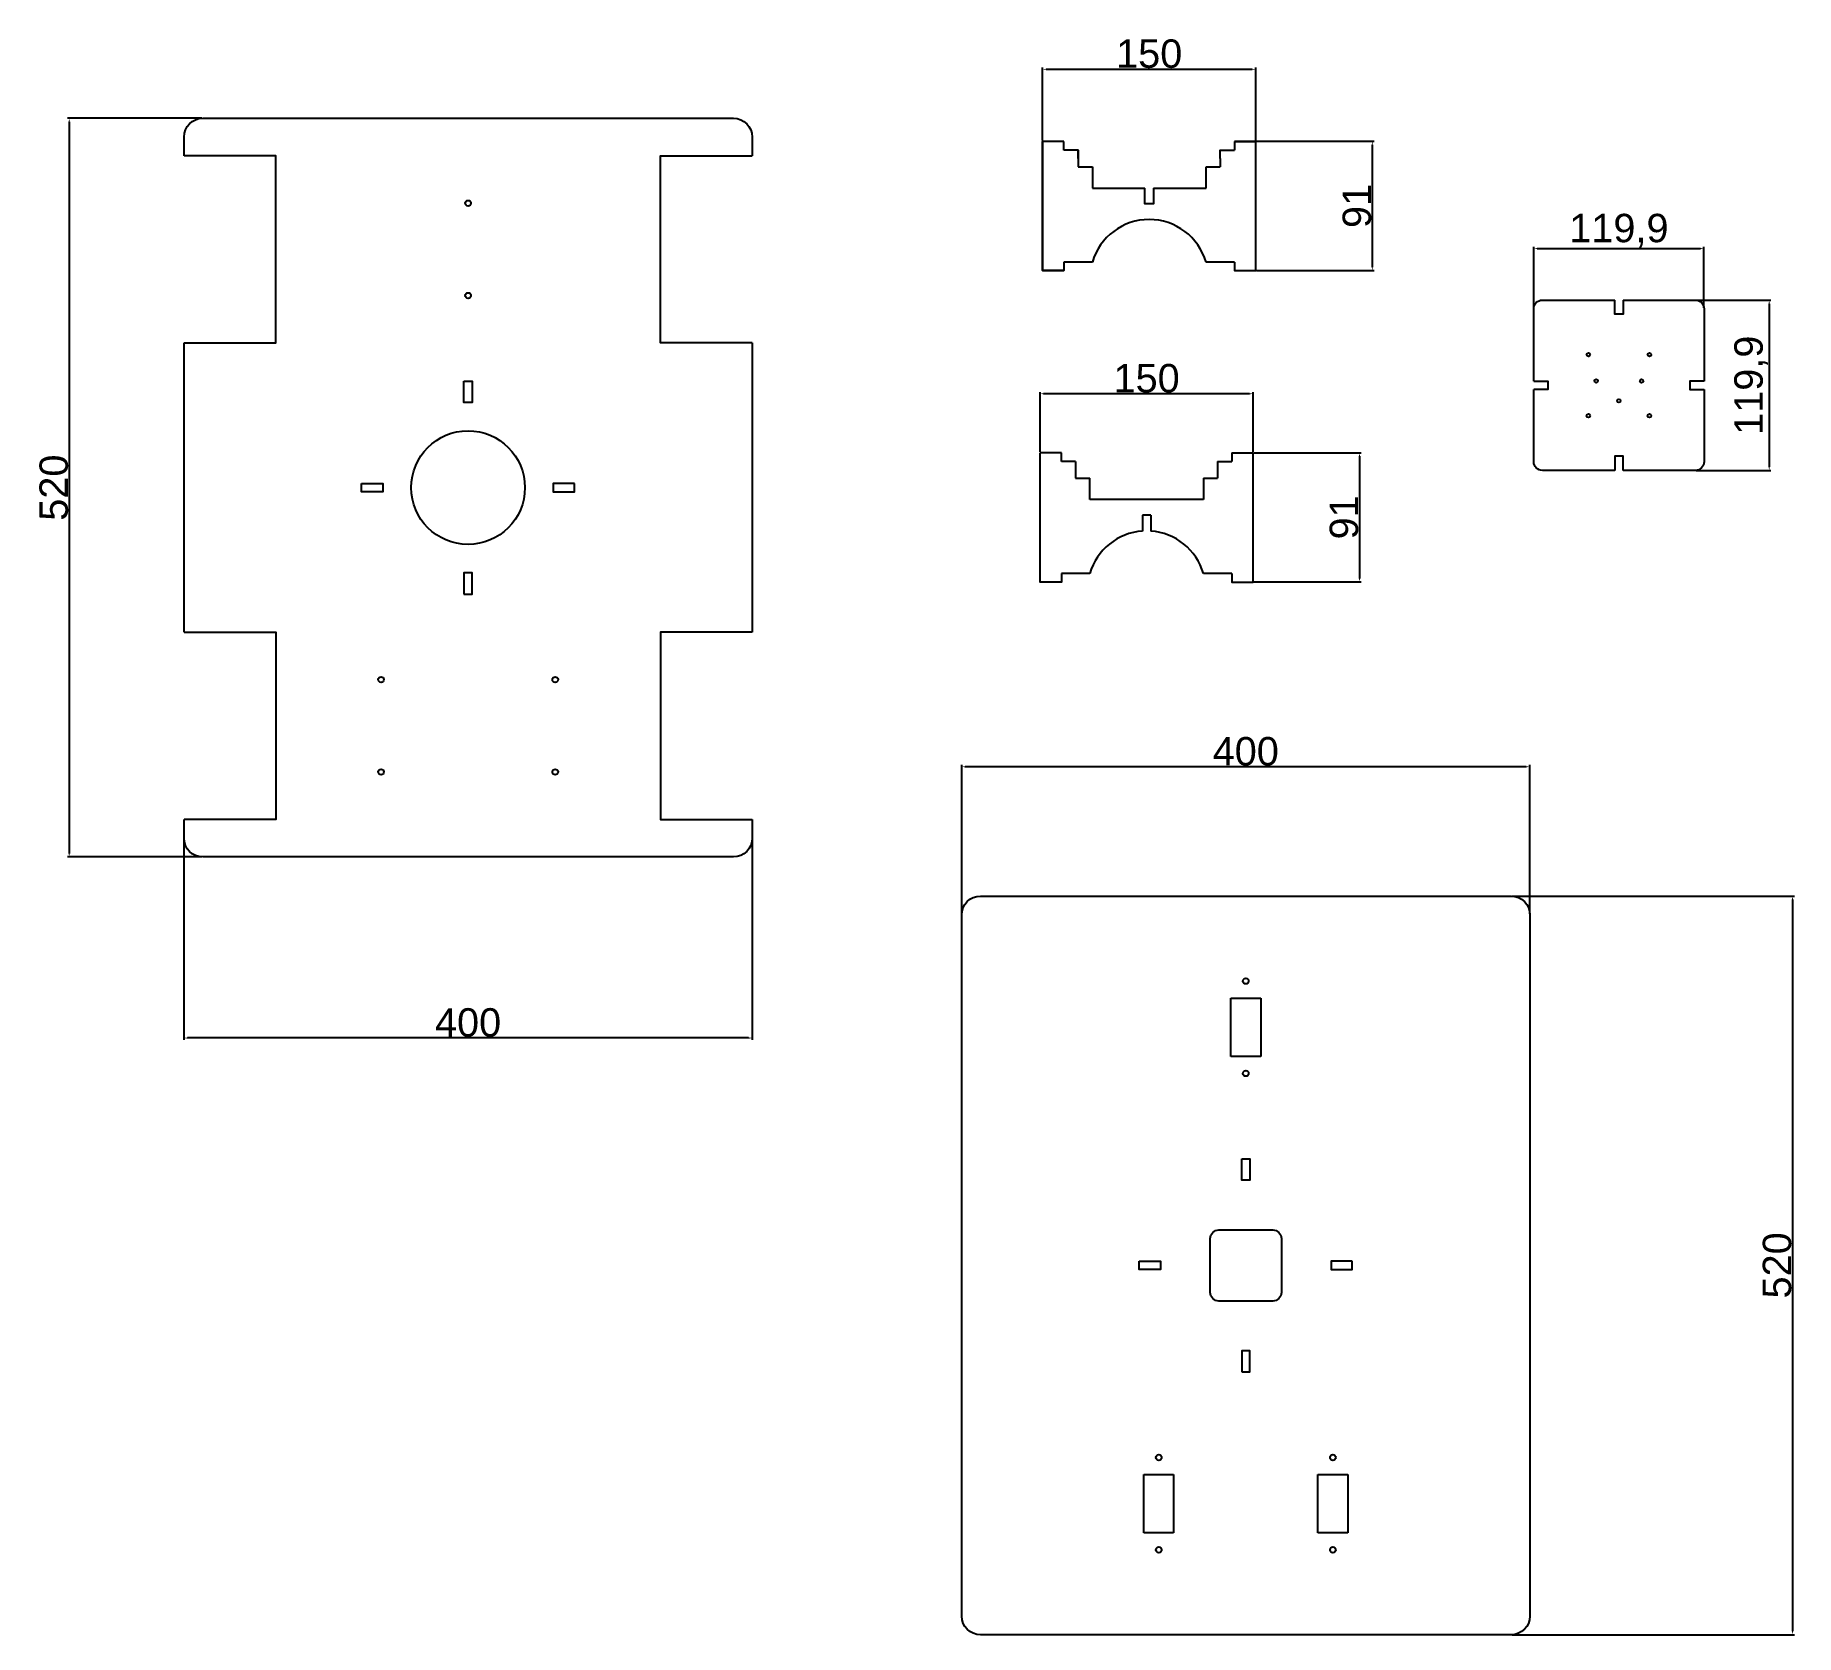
# Model space of a CAD drawing. Header units: millimetres. Extents: x 1142 to 2382, y 166 to 1292.
import ezdxf

# ---------------------------------------------------------------- set-up
doc = ezdxf.new("R2010")
doc.units = ezdxf.units.MM
doc.styles.get("Standard").update_dxf_attribs({"font": 'arial.ttf'})
doc.dimstyles.new('ISO-25', dxfattribs={"dimtxt": 20, "dimasz": 2.5, "dimexe": 1.25, "dimexo": 0.625, "dimtad": 1, "dimtxsty": 'Standard', "dimcen": 2.5, "dimadec": 0, "dimazin": 0, "dimtfac": 1, "dimtmove": 0, "dimatfit": 3, "dimfxl": 1, "dimarcsym": 0})

# ---------------------------------------------------------------- blocks, each defined once
blk = doc.blocks.new('*D4')
at = {"color": 0, "lineweight": -2, "transparency": 16777216}
for p, q in [((1259.8, 1234), (1165.2, 1234)), ((1166.4, 1231.5), (1166.4, 716.5)), ((1259.8, 714), (1165.2, 714))]:
    blk.add_line(p, q, dxfattribs=at)
at = {"color": 0, "transparency": 16777216}
for points in [[(1166, 1231.5), (1166.8, 1231.5), (1166.4, 1234)], [(1166, 716.5), (1166.8, 716.5), (1166.4, 714)]]:
    blk.add_solid(points, dxfattribs=at)
at = {"layer": 'Defpoints', "color": 0, "transparency": 16777216}
for p in [(1260.4, 1234), (1166.4, 714), (1260.4, 714)]:
    blk.add_point(p, dxfattribs=at)
at = {"color": 0, "transparency": 16777216, "insert": (1155.6, 974), "char_height": 20, "attachment_point": 5, "rotation": 90}
blk.add_mtext('520', dxfattribs=at)
blk = doc.blocks.new('*D5')
at = {"color": 0, "lineweight": -2, "transparency": 16777216}
for p, q in [((2182.1, 686.5), (2380.9, 686.5)), ((2379.6, 684), (2379.6, 169)), ((2182.1, 166.5), (2380.9, 166.5))]:
    blk.add_line(p, q, dxfattribs=at)
at = {"color": 0, "transparency": 16777216}
for points in [[(2379.2, 684), (2380, 684), (2379.6, 686.5)], [(2379.2, 169), (2380, 169), (2379.6, 166.5)]]:
    blk.add_solid(points, dxfattribs=at)
at = {"layer": 'Defpoints', "color": 0, "transparency": 16777216}
for p in [(2181.5, 686.5), (2181.5, 166.5), (2379.6, 166.5)]:
    blk.add_point(p, dxfattribs=at)
at = {"color": 0, "transparency": 16777216, "insert": (2368.8, 426.5), "char_height": 20, "attachment_point": 5, "rotation": 90}
blk.add_mtext('520', dxfattribs=at)
blk = doc.blocks.new('*D6')
at = {"color": 0, "lineweight": -2, "transparency": 16777216}
for p, q in [((1794.7, 673.9), (1794.7, 778.8)), ((2192.2, 777.5), (1797.2, 777.5)), ((2194.7, 673.9), (2194.7, 778.8))]:
    blk.add_line(p, q, dxfattribs=at)
at = {"color": 0, "transparency": 16777216}
for points in [[(1797.2, 777.9), (1797.2, 777.1), (1794.7, 777.5)], [(2192.2, 777.9), (2192.2, 777.1), (2194.7, 777.5)]]:
    blk.add_solid(points, dxfattribs=at)
at = {"layer": 'Defpoints', "color": 0, "transparency": 16777216}
for p in [(1794.7, 777.5), (1794.7, 673.3), (2194.7, 673.3)]:
    blk.add_point(p, dxfattribs=at)
at = {"color": 0, "transparency": 16777216, "insert": (1994.7, 788.3), "char_height": 20, "attachment_point": 5}
blk.add_mtext('400', dxfattribs=at)
blk = doc.blocks.new('*D7')
at = {"color": 0, "lineweight": -2, "transparency": 16777216}
for p, q in [((1247.2, 739.8), (1247.2, 585.3)), ((1647.2, 739.8), (1647.2, 585.3)), ((1644.7, 586.6), (1249.7, 586.6))]:
    blk.add_line(p, q, dxfattribs=at)
at = {"color": 0, "transparency": 16777216}
for points in [[(1249.7, 587), (1249.7, 586.1), (1247.2, 586.6)], [(1644.7, 587), (1644.7, 586.1), (1647.2, 586.6)]]:
    blk.add_solid(points, dxfattribs=at)
at = {"layer": 'Defpoints', "color": 0, "transparency": 16777216}
for p in [(1247.2, 740.4), (1647.2, 740.4), (1247.2, 586.6)]:
    blk.add_point(p, dxfattribs=at)
at = {"color": 0, "transparency": 16777216, "insert": (1447.2, 597.4), "char_height": 20, "attachment_point": 5}
blk.add_mtext('400', dxfattribs=at)
blk = doc.blocks.new('*D8')
at = {"color": 0, "lineweight": -2, "transparency": 16777216}
for p, q in [((1851.7, 1218.4), (1851.7, 1269.8)), ((1854.2, 1268.5), (1999.2, 1268.5)), ((2001.7, 1218.4), (2001.7, 1269.8))]:
    blk.add_line(p, q, dxfattribs=at)
at = {"color": 0, "transparency": 16777216}
for points in [[(1854.2, 1268.9), (1854.2, 1268.1), (1851.7, 1268.5)], [(1999.2, 1268.9), (1999.2, 1268.1), (2001.7, 1268.5)]]:
    blk.add_solid(points, dxfattribs=at)
at = {"layer": 'Defpoints', "color": 0, "transparency": 16777216}
for p in [(2001.7, 1268.5), (1851.7, 1217.8), (2001.7, 1217.8)]:
    blk.add_point(p, dxfattribs=at)
at = {"color": 0, "transparency": 16777216, "insert": (1926.7, 1279.4), "char_height": 20, "attachment_point": 5}
blk.add_mtext('150', dxfattribs=at)
blk = doc.blocks.new('*D9')
at = {"color": 0, "lineweight": -2, "transparency": 16777216}
for p, q in [((2002.3, 1217.8), (2085.1, 1217.8)), ((2083.8, 1215.3), (2083.8, 1129.3)), ((2002.3, 1126.8), (2085.1, 1126.8))]:
    blk.add_line(p, q, dxfattribs=at)
at = {"color": 0, "transparency": 16777216}
for points in [[(2083.4, 1215.3), (2084.2, 1215.3), (2083.8, 1217.8)], [(2083.4, 1129.3), (2084.2, 1129.3), (2083.8, 1126.8)]]:
    blk.add_solid(points, dxfattribs=at)
at = {"layer": 'Defpoints', "color": 0, "transparency": 16777216}
for p in [(2001.7, 1217.8), (2001.7, 1126.8), (2083.8, 1126.8)]:
    blk.add_point(p, dxfattribs=at)
at = {"color": 0, "transparency": 16777216, "insert": (2073, 1172.3), "char_height": 20, "attachment_point": 5, "rotation": 90}
blk.add_mtext('91', dxfattribs=at)
blk = doc.blocks.new('*D10')
at = {"color": 0, "lineweight": -2, "transparency": 16777216}
for p, q in [((2000.5, 998.6), (2076, 998.6)), ((2074.8, 996.1), (2074.8, 910.1)), ((2000.5, 907.6), (2076, 907.6))]:
    blk.add_line(p, q, dxfattribs=at)
at = {"color": 0, "transparency": 16777216}
for points in [[(2074.4, 996.1), (2075.2, 996.1), (2074.8, 998.6)], [(2074.4, 910.1), (2075.2, 910.1), (2074.8, 907.6)]]:
    blk.add_solid(points, dxfattribs=at)
at = {"layer": 'Defpoints', "color": 0, "transparency": 16777216}
for p in [(1999.9, 998.6), (1999.9, 907.6), (2074.8, 907.6)]:
    blk.add_point(p, dxfattribs=at)
at = {"color": 0, "transparency": 16777216, "insert": (2063.9, 953.1), "char_height": 20, "attachment_point": 5, "rotation": 90}
blk.add_mtext('91', dxfattribs=at)
blk = doc.blocks.new('*D11')
at = {"color": 0, "lineweight": -2, "transparency": 16777216}
for p, q in [((1849.9, 999.2), (1849.9, 1041.3)), ((1999.9, 999.2), (1999.9, 1041.3)), ((1997.4, 1040.1), (1852.4, 1040.1))]:
    blk.add_line(p, q, dxfattribs=at)
at = {"color": 0, "transparency": 16777216}
for points in [[(1852.4, 1040.5), (1852.4, 1039.7), (1849.9, 1040.1)], [(1997.4, 1040.5), (1997.4, 1039.7), (1999.9, 1040.1)]]:
    blk.add_solid(points, dxfattribs=at)
at = {"layer": 'Defpoints', "color": 0, "transparency": 16777216}
for p in [(1849.9, 1040.1), (1849.9, 998.6), (1999.9, 998.6)]:
    blk.add_point(p, dxfattribs=at)
at = {"color": 0, "transparency": 16777216, "insert": (1924.9, 1050.9), "char_height": 20, "attachment_point": 5}
blk.add_mtext('150', dxfattribs=at)
blk = doc.blocks.new('*D12')
at = {"color": 0, "lineweight": -2, "transparency": 16777216}
for p, q in [((2197.4, 1100.6), (2197.4, 1143.5)), ((2199.9, 1142.3), (2314.8, 1142.3)), ((2317.3, 1100.6), (2317.3, 1143.5))]:
    blk.add_line(p, q, dxfattribs=at)
at = {"color": 0, "transparency": 16777216}
for points in [[(2199.9, 1142.7), (2199.9, 1141.9), (2197.4, 1142.3)], [(2314.8, 1142.7), (2314.8, 1141.9), (2317.3, 1142.3)]]:
    blk.add_solid(points, dxfattribs=at)
at = {"layer": 'Defpoints', "color": 0, "transparency": 16777216}
for p in [(2317.3, 1142.3), (2197.4, 1099.9), (2317.3, 1099.9)]:
    blk.add_point(p, dxfattribs=at)
at = {"color": 0, "transparency": 16777216, "insert": (2257.4, 1154.9), "char_height": 20, "attachment_point": 5}
blk.add_mtext('119,9', dxfattribs=at)
blk = doc.blocks.new('*D13')
at = {"color": 0, "lineweight": -2, "transparency": 16777216}
for p, q in [((2311.9, 1106), (2364.4, 1106)), ((2363.2, 1103.5), (2363.2, 988.6)), ((2311.9, 986.1), (2364.4, 986.1))]:
    blk.add_line(p, q, dxfattribs=at)
at = {"color": 0, "transparency": 16777216}
for points in [[(2362.8, 1103.5), (2363.6, 1103.5), (2363.2, 1106)], [(2362.8, 988.6), (2363.6, 988.6), (2363.2, 986.1)]]:
    blk.add_solid(points, dxfattribs=at)
at = {"layer": 'Defpoints', "color": 0, "transparency": 16777216}
for p in [(2311.2, 1106), (2311.2, 986.1), (2363.2, 986.1)]:
    blk.add_point(p, dxfattribs=at)
at = {"color": 0, "transparency": 16777216, "insert": (2350.5, 1046.1), "char_height": 20, "attachment_point": 5, "rotation": 90}
blk.add_mtext('119,9', dxfattribs=at)

msp = doc.modelspace()

# ---------------------------------------------------------------- linework, layer by layer
for p, q in [((1647.226, 1220.835), (1647.226, 1207.635)), ((1876.712, 1211.658), (1876.712, 1199.758)), ((1976.712, 1205.758), (1976.712, 1199.758)), ((1876.712, 1199.758), (1886.712, 1199.758)), ((1876.712, 1199.758), (1886.712, 1199.758)), ((1886.712, 1199.758), (1886.712, 1184.758)), ((1966.712, 1199.758), (1976.712, 1199.758)), ((1966.712, 1184.758), (1966.712, 1199.758)), ((1886.712, 1184.758), (1923.762, 1184.758)), ((1929.662, 1184.758), (1966.712, 1184.758)), ((1647.226, 1075.835), (1647.226, 872.235)), ((1874.901, 992.459), (1874.901, 980.559)), ((1974.901, 992.459), (1974.901, 980.559)), ((1874.901, 980.559), (1884.901, 980.559)), ((1884.901, 965.559), (1884.901, 980.559)), ((1964.901, 980.559), (1964.901, 965.559)), ((1964.901, 980.559), (1974.901, 980.559)), ((1964.901, 965.559), (1884.901, 965.559)), ((1921.951, 954.559), (1921.951, 943.455)), ((1927.851, 954.559), (1927.851, 943.455)), ((1984.223, 573.669), (1984.223, 614.669)), ((1984.223, 614.669), (2005.223, 614.669)), ((2005.223, 614.669), (2005.223, 573.669)), ((2005.223, 573.669), (1984.223, 573.669)), ((1922.923, 238.269), (1922.923, 279.269)), ((1922.923, 279.269), (1943.923, 279.269)), ((1943.923, 279.269), (1943.923, 238.269)), ((2045.523, 238.269), (2045.523, 279.269)), ((2045.523, 279.269), (2066.523, 279.269)), ((2066.523, 279.269), (2066.523, 238.269)), ((1943.923, 238.269), (1922.923, 238.269)), ((2066.523, 238.269), (2045.523, 238.269))]:
    msp.add_line(p, q)
for points in [[(1247.226, 1220.835, -0.41421356), (1260.426, 1234.035), (1634.026, 1234.035, -0.41421356)], [(1634.026, 1234.035, -0.41421356), (1647.226, 1220.835)], [(2197.426, 1049.049), (2197.426, 1099.949, -0.41421356), (2203.526, 1106.049), (2254.426, 1106.049)], [(2260.326, 1106.049), (2311.226, 1106.049, -0.41421356), (2317.326, 1099.949), (2317.326, 1049.049)], [(2254.426, 986.149), (2203.526, 986.149, -0.41421356), (2197.426, 992.249), (2197.426, 1043.149)], [(2317.326, 1043.149), (2317.326, 992.249, -0.41421356), (2311.226, 986.149), (2260.326, 986.149)], [(1647.226, 740.435), (1647.226, 727.235, -0.41421356), (1634.026, 714.035), (1260.426, 714.035, -0.41421356), (1247.226, 727.235), (1247.226, 740.435)], [(1794.723, 673.269, -0.41421356), (1807.923, 686.469), (2181.523, 686.469, -0.41421356), (2194.723, 673.269)], [(2194.723, 673.269), (2194.723, 179.669, -0.41421356), (2181.523, 166.469), (1807.923, 166.469, -0.41421356), (1794.723, 179.669), (1794.723, 673.269)]]:
    msp.add_lwpolyline(points, format="xyb")
for points in [[(1247.226, 1207.635), (1247.226, 1220.835)], [(1866.712, 1132.758), (1866.712, 1126.758), (1851.712, 1126.758), (1851.712, 1217.758)], [(1866.712, 1217.758), (1851.712, 1217.758), (1851.712, 1126.758), (1866.712, 1126.758)], [(1866.712, 1211.658), (1866.712, 1217.758)], [(1986.712, 1132.758), (1986.712, 1126.758), (2001.712, 1126.758), (2001.712, 1217.758)], [(1986.712, 1217.758), (2001.712, 1217.758)], [(1986.712, 1217.758), (1986.712, 1211.658)], [(1986.712, 1126.758), (2001.712, 1126.758), (2001.712, 1217.758), (1986.712, 1217.758)], [(1247.226, 1075.835), (1311.826, 1075.835), (1311.826, 1207.635), (1247.226, 1207.635)], [(1647.226, 1075.835), (1582.626, 1075.835), (1582.626, 1207.635), (1647.226, 1207.635)], [(1876.712, 1205.758), (1876.712, 1211.658), (1866.712, 1211.658)], [(1976.712, 1205.758), (1976.712, 1211.658), (1986.712, 1211.658)], [(1929.662, 1184.758), (1929.662, 1173.758), (1923.762, 1173.758), (1923.762, 1184.758)], [(1886.712, 1132.758), (1866.712, 1132.758)], [(1986.712, 1132.758), (1966.712, 1132.758)], [(2260.326, 1106.049), (2260.326, 1096.049), (2254.426, 1096.049), (2254.426, 1106.049)], [(1247.226, 872.235), (1247.226, 1075.835)], [(2197.426, 1049.049), (2207.426, 1049.049), (2207.426, 1043.149), (2197.426, 1043.149)], [(2317.326, 1049.049), (2307.326, 1049.049), (2307.326, 1043.149), (2317.326, 1043.149)], [(1864.901, 913.559), (1864.901, 907.559), (1849.901, 907.559), (1849.901, 998.559)], [(1864.901, 998.559), (1849.901, 998.559)], [(1864.901, 992.459), (1864.901, 998.559)], [(1874.901, 992.459), (1864.901, 992.459)], [(1974.901, 992.459), (1984.901, 992.459)], [(1984.901, 913.559), (1984.901, 907.559), (1999.901, 907.559), (1999.901, 998.559)], [(1984.901, 998.559), (1999.901, 998.559)], [(1984.901, 998.559), (1984.901, 992.459)], [(2260.326, 986.149), (2260.326, 996.149), (2254.426, 996.149), (2254.426, 986.149)], [(1927.851, 954.559), (1921.951, 954.559)], [(1884.901, 913.559), (1864.901, 913.559)], [(1984.901, 913.559), (1964.901, 913.559)], [(1247.226, 872.235), (1311.826, 872.235), (1311.826, 740.435), (1247.226, 740.435)], [(1647.226, 872.235), (1582.626, 872.235), (1582.626, 740.435), (1647.226, 740.435)]]:
    msp.add_lwpolyline(points)
for points in [[(1444.326, 1049.035), (1450.126, 1049.035), (1450.126, 1034.035), (1444.326, 1034.035)], [(1372.226, 976.935), (1387.226, 976.935), (1387.226, 971.135), (1372.226, 971.135)], [(1522.226, 976.935), (1507.226, 976.935), (1507.226, 971.135), (1522.226, 971.135)], [(1444.326, 899.035), (1450.126, 899.035), (1450.126, 914.035), (1444.326, 914.035)], [(1991.823, 501.469), (1997.623, 501.469), (1997.623, 486.469), (1991.823, 486.469)], [(1919.723, 429.369), (1934.723, 429.369), (1934.723, 423.569), (1919.723, 423.569)], [(2069.723, 429.369), (2054.723, 429.369), (2054.723, 423.569), (2069.723, 423.569)], [(1991.823, 351.469), (1997.623, 351.469), (1997.623, 366.469), (1991.823, 366.469)]]:
    msp.add_lwpolyline(points, close=True)
msp.add_lwpolyline([(1975.773, 451.519), (2013.673, 451.519, -0.41421356), (2019.773, 445.419), (2019.773, 407.519, -0.41421356), (2013.673, 401.419), (1975.773, 401.419, -0.41421356), (1969.673, 407.519), (1969.673, 445.419, -0.41421356)], format="xyb", close=True)
for centre, radius in [((1447.226, 1174.235), 2), ((1447.226, 1109.235), 2), ((2235.876, 1067.599), 1.25), ((2278.876, 1067.599), 1.25), ((2241.376, 1049.099), 1.25), ((2273.376, 1049.099), 1.25), ((2257.376, 1035.099), 1.25), ((2235.876, 1024.599), 1.25), ((2278.876, 1024.599), 1.25), ((1447.226, 974.035), 40), ((1385.926, 838.835), 2), ((1508.526, 838.835), 2), ((1385.926, 773.835), 2), ((1508.526, 773.835), 2), ((1994.723, 626.669), 2), ((1994.723, 561.669), 2), ((1933.423, 291.269), 2), ((2056.023, 291.269), 2), ((1933.423, 226.269), 2), ((2056.023, 226.269), 2)]:
    msp.add_circle(centre, radius)
for centre, start, end in [((1926.712, 1121.091), 16.260205, 163.739795), ((1924.901, 901.893), 94.059938, 163.739795), ((1924.901, 901.893), 16.260205, 85.940062)]:
    msp.add_arc(centre, 41.667, start, end)

# ---------------------------------------------------------------- dimensions: what is measured, and where the dimension line sits
for base, p1, p2, angle, picture, middle in [((2001.712, 1268.532), (1851.712, 1217.758), (2001.712, 1217.758), 180, '*D8', (1926.712, 1279.369)), ((1166.431, 714.035), (1260.426, 1234.035), (1260.426, 714.035), 90, '*D4', (1155.595, 974.035)), ((2083.825, 1126.758), (2001.712, 1217.758), (2001.712, 1126.758), 90, '*D9', (2072.989, 1172.258)), ((2317.326, 1142.268), (2197.426, 1099.949), (2317.326, 1099.949), 180, '*D12', (2257.376, 1154.912)), ((2363.179, 986.149), (2311.226, 1106.049), (2311.226, 986.149), 90, '*D13', (2350.535, 1046.099)), ((1849.901, 1040.099), (1999.901, 998.559), (1849.901, 998.559), 180, '*D11', (1924.901, 1050.936)), ((2074.774, 907.559), (1999.901, 998.559), (1999.901, 907.559), 90, '*D10', (2063.937, 953.059)), ((2379.633, 166.469), (2181.523, 686.469), (2181.523, 166.469), 90, '*D5', (2368.796, 426.469))]:
    dim = msp.add_linear_dim(base=base, p1=p1, p2=p2, angle=angle, dimstyle='ISO-25')
    dim.commit()
    dim.dimension.update_dxf_attribs({"geometry": picture, "text_midpoint": middle})
for base, p1, p2, picture, middle in [((1794.723, 777.503), (2194.723, 673.269), (1794.723, 673.269), '*D6', (1994.723, 788.339)), ((1247.226, 586.552), (1647.226, 740.435), (1247.226, 740.435), '*D7', (1447.226, 597.389))]:
    dim = msp.add_linear_dim(base=base, p1=p1, p2=p2, dimstyle='ISO-25')
    dim.commit()
    dim.dimension.update_dxf_attribs({"geometry": picture, "text_midpoint": middle})

doc.saveas('drawing.dxf')
